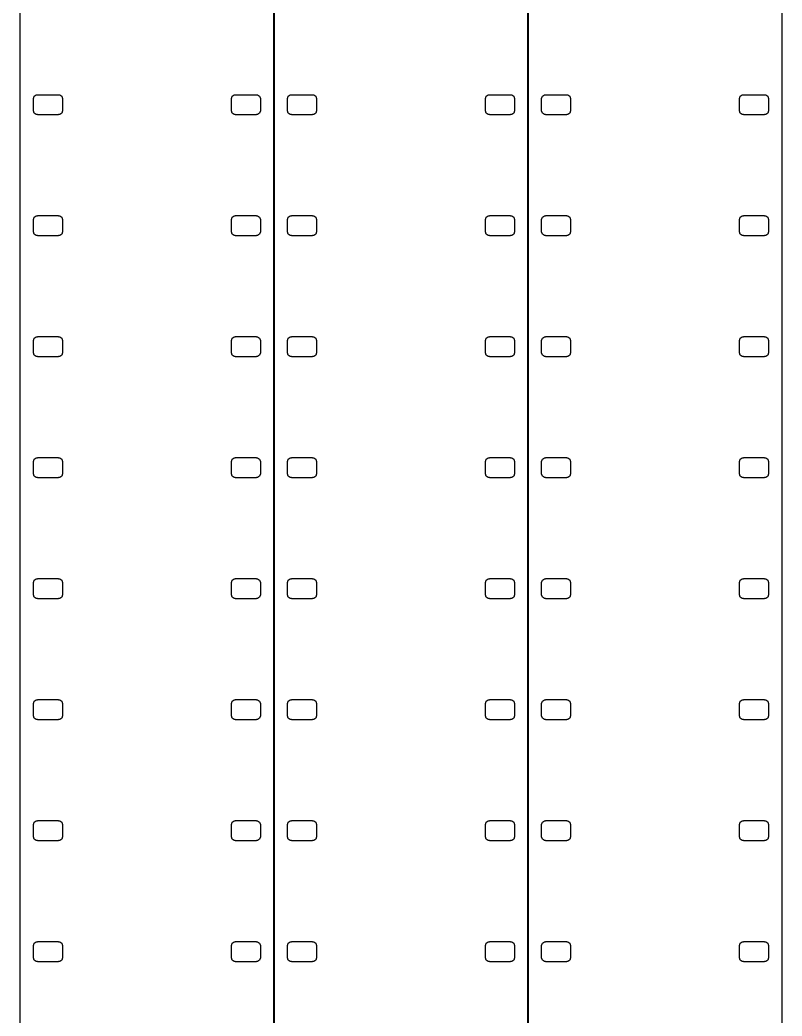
# Model space of a CAD drawing. Header units: metres. Extents: x -8 to 184, y -125 to 125.
# Drawn here: x 136.1 to 184.1, y 0 to 62.7 of the extents above; entities that cross this region are included whole.
import ezdxf

# ---------------------------------------------------------------- set-up
doc = ezdxf.new("R2010")
doc.units = ezdxf.units.M

msp = doc.modelspace()

# ---------------------------------------------------------------- linework, layer by layer
for p, q in [((136.09, 125.482), (136.09, -125.482)), ((152.09, -125.482), (152.09, 125.482)), ((152.1, 125.482), (152.1, -125.482)), ((168.1, -125.482), (168.1, 125.482)), ((168.11, 125.482), (168.11, -125.482)), ((184.11, -125.482), (184.11, 125.482)), ((136.94, 57.7825), (136.988, 57.9294)), ((136.94, 57.0125), (136.94, 57.7825)), ((136.988, 57.9294), (137.113, 58.0203)), ((137.113, 58.0203), (137.19, 58.0203)), ((137.19, 58.0203), (137.19, 58.0325)), ((137.19, 58.0325), (138.519, 58.0325)), ((138.519, 58.0325), (138.519, 58.0203)), ((138.519, 58.0203), (138.596, 58.0203)), ((138.596, 58.0203), (138.721, 57.9294)), ((138.721, 57.9294), (138.769, 57.7825)), ((138.769, 57.7825), (138.769, 57.0125)), ((149.411, 57.7825), (149.459, 57.9294)), ((149.411, 57.0125), (149.411, 57.7825)), ((149.459, 57.9294), (149.584, 58.0203)), ((149.584, 58.0203), (149.661, 58.0203)), ((149.661, 58.0203), (149.661, 58.0325)), ((149.661, 58.0325), (150.99, 58.0325)), ((150.99, 58.0325), (150.99, 58.0203)), ((150.99, 58.0203), (151.067, 58.0203)), ((151.067, 58.0203), (151.192, 57.9294)), ((151.192, 57.9294), (151.24, 57.7825)), ((151.24, 57.7825), (151.24, 57.0125)), ((152.95, 57.7825), (152.998, 57.9294)), ((152.95, 57.0125), (152.95, 57.7825)), ((152.998, 57.9294), (153.123, 58.0203)), ((153.123, 58.0203), (153.2, 58.0203)), ((153.2, 58.0203), (153.2, 58.0325)), ((153.2, 58.0325), (154.529, 58.0325)), ((154.529, 58.0325), (154.529, 58.0203)), ((154.529, 58.0203), (154.606, 58.0203)), ((154.606, 58.0203), (154.731, 57.9294)), ((154.731, 57.9294), (154.779, 57.7825)), ((154.779, 57.7825), (154.779, 57.0125)), ((165.421, 57.7825), (165.469, 57.9294)), ((165.421, 57.0125), (165.421, 57.7825)), ((165.469, 57.9294), (165.594, 58.0203)), ((165.594, 58.0203), (165.671, 58.0203)), ((165.671, 58.0203), (165.671, 58.0325)), ((165.671, 58.0325), (167, 58.0325)), ((167, 58.0325), (167, 58.0203)), ((167, 58.0203), (167.077, 58.0203)), ((167.077, 58.0203), (167.202, 57.9294)), ((167.202, 57.9294), (167.25, 57.7825)), ((167.25, 57.7825), (167.25, 57.0125)), ((168.96, 57.7825), (169.008, 57.9294)), ((168.96, 57.0125), (168.96, 57.7825)), ((169.008, 57.9294), (169.133, 58.0203)), ((169.133, 58.0203), (169.21, 58.0203)), ((169.21, 58.0203), (169.21, 58.0325)), ((169.21, 58.0325), (170.539, 58.0325)), ((170.539, 58.0325), (170.539, 58.0203)), ((170.539, 58.0203), (170.616, 58.0203)), ((170.616, 58.0203), (170.741, 57.9294)), ((170.741, 57.9294), (170.789, 57.7825)), ((170.789, 57.7825), (170.789, 57.0125)), ((181.431, 57.7825), (181.479, 57.9294)), ((181.431, 57.0125), (181.431, 57.7825)), ((181.479, 57.9294), (181.604, 58.0203)), ((181.604, 58.0203), (181.681, 58.0203)), ((181.681, 58.0203), (181.681, 58.0325)), ((181.681, 58.0325), (183.01, 58.0325)), ((183.01, 58.0325), (183.01, 58.0203)), ((183.01, 58.0203), (183.087, 58.0203)), ((183.087, 58.0203), (183.212, 57.9294)), ((183.212, 57.9294), (183.26, 57.7825)), ((183.26, 57.7825), (183.26, 57.0125)), ((136.988, 56.8656), (136.94, 57.0125)), ((137.113, 56.7747), (136.988, 56.8656)), ((137.19, 56.7747), (137.113, 56.7747)), ((137.19, 56.7625), (137.19, 56.7747)), ((138.519, 56.7625), (137.19, 56.7625)), ((138.596, 56.7747), (138.519, 56.7747)), ((138.519, 56.7747), (138.519, 56.7625)), ((138.721, 56.8656), (138.596, 56.7747)), ((138.769, 57.0125), (138.721, 56.8656)), ((149.459, 56.8656), (149.411, 57.0125)), ((149.584, 56.7747), (149.459, 56.8656)), ((149.661, 56.7747), (149.584, 56.7747)), ((149.661, 56.7625), (149.661, 56.7747)), ((150.99, 56.7625), (149.661, 56.7625)), ((151.067, 56.7747), (150.99, 56.7747)), ((150.99, 56.7747), (150.99, 56.7625)), ((151.192, 56.8656), (151.067, 56.7747)), ((151.24, 57.0125), (151.192, 56.8656)), ((152.998, 56.8656), (152.95, 57.0125)), ((153.123, 56.7747), (152.998, 56.8656)), ((153.2, 56.7747), (153.123, 56.7747)), ((153.2, 56.7625), (153.2, 56.7747)), ((154.529, 56.7625), (153.2, 56.7625)), ((154.606, 56.7747), (154.529, 56.7747)), ((154.529, 56.7747), (154.529, 56.7625)), ((154.731, 56.8656), (154.606, 56.7747)), ((154.779, 57.0125), (154.731, 56.8656)), ((165.469, 56.8656), (165.421, 57.0125)), ((165.594, 56.7747), (165.469, 56.8656)), ((165.671, 56.7747), (165.594, 56.7747)), ((165.671, 56.7625), (165.671, 56.7747)), ((167, 56.7625), (165.671, 56.7625)), ((167.077, 56.7747), (167, 56.7747)), ((167, 56.7747), (167, 56.7625)), ((167.202, 56.8656), (167.077, 56.7747)), ((167.25, 57.0125), (167.202, 56.8656)), ((169.008, 56.8656), (168.96, 57.0125)), ((169.133, 56.7747), (169.008, 56.8656)), ((169.21, 56.7747), (169.133, 56.7747)), ((169.21, 56.7625), (169.21, 56.7747)), ((170.539, 56.7625), (169.21, 56.7625)), ((170.616, 56.7747), (170.539, 56.7747)), ((170.539, 56.7747), (170.539, 56.7625)), ((170.741, 56.8656), (170.616, 56.7747)), ((170.789, 57.0125), (170.741, 56.8656)), ((181.479, 56.8656), (181.431, 57.0125)), ((181.604, 56.7747), (181.479, 56.8656)), ((181.681, 56.7747), (181.604, 56.7747)), ((181.681, 56.7625), (181.681, 56.7747)), ((183.01, 56.7625), (181.681, 56.7625)), ((183.087, 56.7747), (183.01, 56.7747)), ((183.01, 56.7747), (183.01, 56.7625)), ((183.212, 56.8656), (183.087, 56.7747)), ((183.26, 57.0125), (183.212, 56.8656)), ((136.94, 50.1625), (136.988, 50.3094)), ((136.988, 50.3094), (137.113, 50.4003)), ((137.113, 50.4003), (137.19, 50.4003)), ((137.19, 50.4003), (137.19, 50.4125)), ((137.19, 50.4125), (138.519, 50.4125)), ((138.519, 50.4125), (138.519, 50.4003)), ((138.519, 50.4003), (138.596, 50.4003)), ((138.596, 50.4003), (138.721, 50.3094)), ((138.721, 50.3094), (138.769, 50.1625)), ((149.411, 50.1625), (149.459, 50.3094)), ((149.459, 50.3094), (149.584, 50.4003)), ((149.584, 50.4003), (149.661, 50.4003)), ((149.661, 50.4003), (149.661, 50.4125)), ((149.661, 50.4125), (150.99, 50.4125)), ((150.99, 50.4125), (150.99, 50.4003)), ((150.99, 50.4003), (151.067, 50.4003)), ((151.067, 50.4003), (151.192, 50.3094)), ((151.192, 50.3094), (151.24, 50.1625)), ((152.95, 50.1625), (152.998, 50.3094)), ((152.998, 50.3094), (153.123, 50.4003)), ((153.123, 50.4003), (153.2, 50.4003)), ((153.2, 50.4003), (153.2, 50.4125)), ((153.2, 50.4125), (154.529, 50.4125)), ((154.529, 50.4125), (154.529, 50.4003)), ((154.529, 50.4003), (154.606, 50.4003)), ((154.606, 50.4003), (154.731, 50.3094)), ((154.731, 50.3094), (154.779, 50.1625)), ((165.421, 50.1625), (165.469, 50.3094)), ((165.469, 50.3094), (165.594, 50.4003)), ((165.594, 50.4003), (165.671, 50.4003)), ((165.671, 50.4003), (165.671, 50.4125)), ((165.671, 50.4125), (167, 50.4125)), ((167, 50.4125), (167, 50.4003)), ((167, 50.4003), (167.077, 50.4003)), ((167.077, 50.4003), (167.202, 50.3094)), ((167.202, 50.3094), (167.25, 50.1625)), ((168.96, 50.1625), (169.008, 50.3094)), ((169.008, 50.3094), (169.133, 50.4003)), ((169.133, 50.4003), (169.21, 50.4003)), ((169.21, 50.4003), (169.21, 50.4125)), ((169.21, 50.4125), (170.539, 50.4125)), ((170.539, 50.4125), (170.539, 50.4003)), ((170.539, 50.4003), (170.616, 50.4003)), ((170.616, 50.4003), (170.741, 50.3094)), ((170.741, 50.3094), (170.789, 50.1625)), ((181.431, 50.1625), (181.479, 50.3094)), ((181.479, 50.3094), (181.604, 50.4003)), ((181.604, 50.4003), (181.681, 50.4003)), ((181.681, 50.4003), (181.681, 50.4125)), ((181.681, 50.4125), (183.01, 50.4125)), ((183.01, 50.4125), (183.01, 50.4003)), ((183.01, 50.4003), (183.087, 50.4003)), ((183.087, 50.4003), (183.212, 50.3094)), ((183.212, 50.3094), (183.26, 50.1625)), ((136.94, 49.3925), (136.94, 50.1625)), ((138.769, 50.1625), (138.769, 49.3925)), ((149.411, 49.3925), (149.411, 50.1625)), ((151.24, 50.1625), (151.24, 49.3925)), ((152.95, 49.3925), (152.95, 50.1625)), ((154.779, 50.1625), (154.779, 49.3925)), ((165.421, 49.3925), (165.421, 50.1625)), ((167.25, 50.1625), (167.25, 49.3925)), ((168.96, 49.3925), (168.96, 50.1625)), ((170.789, 50.1625), (170.789, 49.3925)), ((181.431, 49.3925), (181.431, 50.1625)), ((183.26, 50.1625), (183.26, 49.3925)), ((136.988, 49.2455), (136.94, 49.3925)), ((137.113, 49.1547), (136.988, 49.2455)), ((137.19, 49.1547), (137.113, 49.1547)), ((137.19, 49.1425), (137.19, 49.1547)), ((138.519, 49.1425), (137.19, 49.1425)), ((138.596, 49.1547), (138.519, 49.1547)), ((138.519, 49.1547), (138.519, 49.1425)), ((138.721, 49.2455), (138.596, 49.1547)), ((138.769, 49.3925), (138.721, 49.2455)), ((149.459, 49.2455), (149.411, 49.3925)), ((149.584, 49.1547), (149.459, 49.2455)), ((149.661, 49.1547), (149.584, 49.1547)), ((149.661, 49.1425), (149.661, 49.1547)), ((150.99, 49.1425), (149.661, 49.1425)), ((151.067, 49.1547), (150.99, 49.1547)), ((150.99, 49.1547), (150.99, 49.1425)), ((151.192, 49.2455), (151.067, 49.1547)), ((151.24, 49.3925), (151.192, 49.2455)), ((152.998, 49.2455), (152.95, 49.3925)), ((153.123, 49.1547), (152.998, 49.2455)), ((153.2, 49.1547), (153.123, 49.1547)), ((153.2, 49.1425), (153.2, 49.1547)), ((154.529, 49.1425), (153.2, 49.1425)), ((154.606, 49.1547), (154.529, 49.1547)), ((154.529, 49.1547), (154.529, 49.1425)), ((154.731, 49.2455), (154.606, 49.1547)), ((154.779, 49.3925), (154.731, 49.2455)), ((165.469, 49.2455), (165.421, 49.3925)), ((165.594, 49.1547), (165.469, 49.2455)), ((165.671, 49.1547), (165.594, 49.1547)), ((165.671, 49.1425), (165.671, 49.1547)), ((167, 49.1425), (165.671, 49.1425)), ((167.077, 49.1547), (167, 49.1547)), ((167, 49.1547), (167, 49.1425)), ((167.202, 49.2455), (167.077, 49.1547)), ((167.25, 49.3925), (167.202, 49.2455)), ((169.008, 49.2455), (168.96, 49.3925)), ((169.133, 49.1547), (169.008, 49.2455)), ((169.21, 49.1547), (169.133, 49.1547)), ((169.21, 49.1425), (169.21, 49.1547)), ((170.539, 49.1425), (169.21, 49.1425)), ((170.616, 49.1547), (170.539, 49.1547)), ((170.539, 49.1547), (170.539, 49.1425)), ((170.741, 49.2455), (170.616, 49.1547)), ((170.789, 49.3925), (170.741, 49.2455)), ((181.479, 49.2455), (181.431, 49.3925)), ((181.604, 49.1547), (181.479, 49.2455)), ((181.681, 49.1547), (181.604, 49.1547)), ((181.681, 49.1425), (181.681, 49.1547)), ((183.01, 49.1425), (181.681, 49.1425)), ((183.087, 49.1547), (183.01, 49.1547)), ((183.01, 49.1547), (183.01, 49.1425)), ((183.212, 49.2455), (183.087, 49.1547)), ((183.26, 49.3925), (183.212, 49.2455)), ((136.94, 42.5425), (136.988, 42.6894)), ((136.988, 42.6894), (137.113, 42.7803)), ((137.113, 42.7803), (137.19, 42.7803)), ((137.19, 42.7803), (137.19, 42.7925)), ((137.19, 42.7925), (138.519, 42.7925)), ((138.519, 42.7925), (138.519, 42.7803)), ((138.519, 42.7803), (138.596, 42.7803)), ((138.596, 42.7803), (138.721, 42.6894)), ((138.721, 42.6894), (138.769, 42.5425)), ((149.411, 42.5425), (149.459, 42.6894)), ((149.459, 42.6894), (149.584, 42.7803)), ((149.584, 42.7803), (149.661, 42.7803)), ((149.661, 42.7803), (149.661, 42.7925)), ((149.661, 42.7925), (150.99, 42.7925)), ((150.99, 42.7925), (150.99, 42.7803)), ((150.99, 42.7803), (151.067, 42.7803)), ((151.067, 42.7803), (151.192, 42.6894)), ((151.192, 42.6894), (151.24, 42.5425)), ((152.95, 42.5425), (152.998, 42.6894)), ((152.998, 42.6894), (153.123, 42.7803)), ((153.123, 42.7803), (153.2, 42.7803)), ((153.2, 42.7803), (153.2, 42.7925)), ((153.2, 42.7925), (154.529, 42.7925)), ((154.529, 42.7925), (154.529, 42.7803)), ((154.529, 42.7803), (154.606, 42.7803)), ((154.606, 42.7803), (154.731, 42.6894)), ((154.731, 42.6894), (154.779, 42.5425)), ((165.421, 42.5425), (165.469, 42.6894)), ((165.469, 42.6894), (165.594, 42.7803)), ((165.594, 42.7803), (165.671, 42.7803)), ((165.671, 42.7803), (165.671, 42.7925)), ((165.671, 42.7925), (167, 42.7925)), ((167, 42.7925), (167, 42.7803)), ((167, 42.7803), (167.077, 42.7803)), ((167.077, 42.7803), (167.202, 42.6894)), ((167.202, 42.6894), (167.25, 42.5425)), ((168.96, 42.5425), (169.008, 42.6894)), ((169.008, 42.6894), (169.133, 42.7803)), ((169.133, 42.7803), (169.21, 42.7803)), ((169.21, 42.7803), (169.21, 42.7925)), ((169.21, 42.7925), (170.539, 42.7925)), ((170.539, 42.7925), (170.539, 42.7803)), ((170.539, 42.7803), (170.616, 42.7803)), ((170.616, 42.7803), (170.741, 42.6894)), ((170.741, 42.6894), (170.789, 42.5425)), ((181.431, 42.5425), (181.479, 42.6894)), ((181.479, 42.6894), (181.604, 42.7803)), ((181.604, 42.7803), (181.681, 42.7803)), ((181.681, 42.7803), (181.681, 42.7925)), ((181.681, 42.7925), (183.01, 42.7925)), ((183.01, 42.7925), (183.01, 42.7803)), ((183.01, 42.7803), (183.087, 42.7803)), ((183.087, 42.7803), (183.212, 42.6894)), ((183.212, 42.6894), (183.26, 42.5425)), ((136.94, 41.7725), (136.94, 42.5425)), ((138.769, 42.5425), (138.769, 41.7725)), ((149.411, 41.7725), (149.411, 42.5425)), ((151.24, 42.5425), (151.24, 41.7725)), ((152.95, 41.7725), (152.95, 42.5425)), ((154.779, 42.5425), (154.779, 41.7725)), ((165.421, 41.7725), (165.421, 42.5425)), ((167.25, 42.5425), (167.25, 41.7725)), ((168.96, 41.7725), (168.96, 42.5425)), ((170.789, 42.5425), (170.789, 41.7725)), ((181.431, 41.7725), (181.431, 42.5425)), ((183.26, 42.5425), (183.26, 41.7725)), ((136.988, 41.6255), (136.94, 41.7725)), ((137.113, 41.5347), (136.988, 41.6255)), ((137.19, 41.5347), (137.113, 41.5347)), ((137.19, 41.5225), (137.19, 41.5347)), ((138.519, 41.5225), (137.19, 41.5225)), ((138.596, 41.5347), (138.519, 41.5347)), ((138.519, 41.5347), (138.519, 41.5225)), ((138.721, 41.6255), (138.596, 41.5347)), ((138.769, 41.7725), (138.721, 41.6255)), ((149.459, 41.6255), (149.411, 41.7725)), ((149.584, 41.5347), (149.459, 41.6255)), ((149.661, 41.5347), (149.584, 41.5347)), ((149.661, 41.5225), (149.661, 41.5347)), ((150.99, 41.5225), (149.661, 41.5225)), ((151.067, 41.5347), (150.99, 41.5347)), ((150.99, 41.5347), (150.99, 41.5225)), ((151.192, 41.6255), (151.067, 41.5347)), ((151.24, 41.7725), (151.192, 41.6255)), ((152.998, 41.6255), (152.95, 41.7725)), ((153.123, 41.5347), (152.998, 41.6255)), ((153.2, 41.5347), (153.123, 41.5347)), ((153.2, 41.5225), (153.2, 41.5347)), ((154.529, 41.5225), (153.2, 41.5225)), ((154.606, 41.5347), (154.529, 41.5347)), ((154.529, 41.5347), (154.529, 41.5225)), ((154.731, 41.6255), (154.606, 41.5347)), ((154.779, 41.7725), (154.731, 41.6255)), ((165.469, 41.6255), (165.421, 41.7725)), ((165.594, 41.5347), (165.469, 41.6255)), ((165.671, 41.5347), (165.594, 41.5347)), ((165.671, 41.5225), (165.671, 41.5347)), ((167, 41.5225), (165.671, 41.5225)), ((167.077, 41.5347), (167, 41.5347)), ((167, 41.5347), (167, 41.5225)), ((167.202, 41.6255), (167.077, 41.5347)), ((167.25, 41.7725), (167.202, 41.6255)), ((169.008, 41.6255), (168.96, 41.7725)), ((169.133, 41.5347), (169.008, 41.6255)), ((169.21, 41.5347), (169.133, 41.5347)), ((169.21, 41.5225), (169.21, 41.5347)), ((170.539, 41.5225), (169.21, 41.5225)), ((170.616, 41.5347), (170.539, 41.5347)), ((170.539, 41.5347), (170.539, 41.5225)), ((170.741, 41.6255), (170.616, 41.5347)), ((170.789, 41.7725), (170.741, 41.6255)), ((181.479, 41.6255), (181.431, 41.7725)), ((181.604, 41.5347), (181.479, 41.6255)), ((181.681, 41.5347), (181.604, 41.5347)), ((181.681, 41.5225), (181.681, 41.5347)), ((183.01, 41.5225), (181.681, 41.5225)), ((183.087, 41.5347), (183.01, 41.5347)), ((183.01, 41.5347), (183.01, 41.5225)), ((183.212, 41.6255), (183.087, 41.5347)), ((183.26, 41.7725), (183.212, 41.6255)), ((136.988, 35.0694), (137.113, 35.1603)), ((137.113, 35.1603), (137.19, 35.1603)), ((137.19, 35.1603), (137.19, 35.1725)), ((137.19, 35.1725), (138.519, 35.1725)), ((138.519, 35.1725), (138.519, 35.1603)), ((138.519, 35.1603), (138.596, 35.1603)), ((138.596, 35.1603), (138.721, 35.0694)), ((149.459, 35.0694), (149.584, 35.1603)), ((149.584, 35.1603), (149.661, 35.1603)), ((149.661, 35.1603), (149.661, 35.1725)), ((149.661, 35.1725), (150.99, 35.1725)), ((150.99, 35.1725), (150.99, 35.1603)), ((150.99, 35.1603), (151.067, 35.1603)), ((151.067, 35.1603), (151.192, 35.0694)), ((152.998, 35.0694), (153.123, 35.1603)), ((153.123, 35.1603), (153.2, 35.1603)), ((153.2, 35.1603), (153.2, 35.1725)), ((153.2, 35.1725), (154.529, 35.1725)), ((154.529, 35.1725), (154.529, 35.1603)), ((154.529, 35.1603), (154.606, 35.1603)), ((154.606, 35.1603), (154.731, 35.0694)), ((165.469, 35.0694), (165.594, 35.1603)), ((165.594, 35.1603), (165.671, 35.1603)), ((165.671, 35.1603), (165.671, 35.1725)), ((165.671, 35.1725), (167, 35.1725)), ((167, 35.1725), (167, 35.1603)), ((167, 35.1603), (167.077, 35.1603)), ((167.077, 35.1603), (167.202, 35.0694)), ((169.008, 35.0694), (169.133, 35.1603)), ((169.133, 35.1603), (169.21, 35.1603)), ((169.21, 35.1603), (169.21, 35.1725)), ((169.21, 35.1725), (170.539, 35.1725)), ((170.539, 35.1725), (170.539, 35.1603)), ((170.539, 35.1603), (170.616, 35.1603)), ((170.616, 35.1603), (170.741, 35.0694)), ((181.479, 35.0694), (181.604, 35.1603)), ((181.604, 35.1603), (181.681, 35.1603)), ((181.681, 35.1603), (181.681, 35.1725)), ((181.681, 35.1725), (183.01, 35.1725)), ((183.01, 35.1725), (183.01, 35.1603)), ((183.01, 35.1603), (183.087, 35.1603)), ((183.087, 35.1603), (183.212, 35.0694)), ((136.94, 34.9225), (136.988, 35.0694)), ((136.94, 34.1525), (136.94, 34.9225)), ((138.721, 35.0694), (138.769, 34.9225)), ((138.769, 34.9225), (138.769, 34.1525)), ((149.411, 34.9225), (149.459, 35.0694)), ((149.411, 34.1525), (149.411, 34.9225)), ((151.192, 35.0694), (151.24, 34.9225)), ((151.24, 34.9225), (151.24, 34.1525)), ((152.95, 34.9225), (152.998, 35.0694)), ((152.95, 34.1525), (152.95, 34.9225)), ((154.731, 35.0694), (154.779, 34.9225)), ((154.779, 34.9225), (154.779, 34.1525)), ((165.421, 34.9225), (165.469, 35.0694)), ((165.421, 34.1525), (165.421, 34.9225)), ((167.202, 35.0694), (167.25, 34.9225)), ((167.25, 34.9225), (167.25, 34.1525)), ((168.96, 34.9225), (169.008, 35.0694)), ((168.96, 34.1525), (168.96, 34.9225)), ((170.741, 35.0694), (170.789, 34.9225)), ((170.789, 34.9225), (170.789, 34.1525)), ((181.431, 34.9225), (181.479, 35.0694)), ((181.431, 34.1525), (181.431, 34.9225)), ((183.212, 35.0694), (183.26, 34.9225)), ((183.26, 34.9225), (183.26, 34.1525)), ((136.988, 34.0056), (136.94, 34.1525)), ((137.113, 33.9147), (136.988, 34.0056)), ((137.19, 33.9147), (137.113, 33.9147)), ((137.19, 33.9025), (137.19, 33.9147)), ((138.519, 33.9025), (137.19, 33.9025)), ((138.519, 33.9147), (138.519, 33.9025)), ((138.596, 33.9147), (138.519, 33.9147)), ((138.721, 34.0056), (138.596, 33.9147)), ((138.769, 34.1525), (138.721, 34.0056)), ((149.459, 34.0056), (149.411, 34.1525)), ((149.584, 33.9147), (149.459, 34.0056)), ((149.661, 33.9147), (149.584, 33.9147)), ((149.661, 33.9025), (149.661, 33.9147)), ((150.99, 33.9025), (149.661, 33.9025)), ((151.067, 33.9147), (150.99, 33.9147)), ((150.99, 33.9147), (150.99, 33.9025)), ((151.192, 34.0056), (151.067, 33.9147)), ((151.24, 34.1525), (151.192, 34.0056)), ((152.998, 34.0056), (152.95, 34.1525)), ((153.123, 33.9147), (152.998, 34.0056)), ((153.2, 33.9147), (153.123, 33.9147)), ((153.2, 33.9025), (153.2, 33.9147)), ((154.529, 33.9025), (153.2, 33.9025)), ((154.606, 33.9147), (154.529, 33.9147)), ((154.529, 33.9147), (154.529, 33.9025)), ((154.731, 34.0056), (154.606, 33.9147)), ((154.779, 34.1525), (154.731, 34.0056)), ((165.469, 34.0056), (165.421, 34.1525)), ((165.594, 33.9147), (165.469, 34.0056)), ((165.671, 33.9147), (165.594, 33.9147)), ((165.671, 33.9025), (165.671, 33.9147)), ((167, 33.9025), (165.671, 33.9025)), ((167.077, 33.9147), (167, 33.9147)), ((167, 33.9147), (167, 33.9025)), ((167.202, 34.0056), (167.077, 33.9147)), ((167.25, 34.1525), (167.202, 34.0056)), ((169.008, 34.0056), (168.96, 34.1525)), ((169.133, 33.9147), (169.008, 34.0056)), ((169.21, 33.9147), (169.133, 33.9147)), ((169.21, 33.9025), (169.21, 33.9147)), ((170.539, 33.9025), (169.21, 33.9025)), ((170.616, 33.9147), (170.539, 33.9147)), ((170.539, 33.9147), (170.539, 33.9025)), ((170.741, 34.0056), (170.616, 33.9147)), ((170.789, 34.1525), (170.741, 34.0056)), ((181.479, 34.0056), (181.431, 34.1525)), ((181.604, 33.9147), (181.479, 34.0056)), ((181.681, 33.9147), (181.604, 33.9147)), ((181.681, 33.9025), (181.681, 33.9147)), ((183.01, 33.9025), (181.681, 33.9025)), ((183.087, 33.9147), (183.01, 33.9147)), ((183.01, 33.9147), (183.01, 33.9025)), ((183.212, 34.0056), (183.087, 33.9147)), ((183.26, 34.1525), (183.212, 34.0056)), ((136.94, 27.3025), (136.988, 27.4494)), ((136.94, 26.5325), (136.94, 27.3025)), ((136.988, 27.4494), (137.113, 27.5403)), ((137.113, 27.5403), (137.19, 27.5403)), ((137.19, 27.5403), (137.19, 27.5525)), ((137.19, 27.5525), (138.519, 27.5525)), ((138.519, 27.5525), (138.519, 27.5403)), ((138.519, 27.5403), (138.596, 27.5403)), ((138.596, 27.5403), (138.721, 27.4494)), ((138.721, 27.4494), (138.769, 27.3025)), ((138.769, 27.3025), (138.769, 26.5325)), ((149.411, 27.3025), (149.459, 27.4494)), ((149.411, 26.5325), (149.411, 27.3025)), ((149.459, 27.4494), (149.584, 27.5403)), ((149.584, 27.5403), (149.661, 27.5403)), ((149.661, 27.5403), (149.661, 27.5525)), ((149.661, 27.5525), (150.99, 27.5525)), ((150.99, 27.5525), (150.99, 27.5403)), ((150.99, 27.5403), (151.067, 27.5403)), ((151.067, 27.5403), (151.192, 27.4494)), ((151.192, 27.4494), (151.24, 27.3025)), ((151.24, 27.3025), (151.24, 26.5325)), ((152.95, 27.3025), (152.998, 27.4494)), ((152.95, 26.5325), (152.95, 27.3025)), ((152.998, 27.4494), (153.123, 27.5403)), ((153.123, 27.5403), (153.2, 27.5403)), ((153.2, 27.5403), (153.2, 27.5525)), ((153.2, 27.5525), (154.529, 27.5525)), ((154.529, 27.5525), (154.529, 27.5403)), ((154.529, 27.5403), (154.606, 27.5403)), ((154.606, 27.5403), (154.731, 27.4494)), ((154.731, 27.4494), (154.779, 27.3025)), ((154.779, 27.3025), (154.779, 26.5325)), ((165.421, 27.3025), (165.469, 27.4494)), ((165.421, 26.5325), (165.421, 27.3025)), ((165.469, 27.4494), (165.594, 27.5403)), ((165.594, 27.5403), (165.671, 27.5403)), ((165.671, 27.5403), (165.671, 27.5525)), ((165.671, 27.5525), (167, 27.5525)), ((167, 27.5525), (167, 27.5403)), ((167, 27.5403), (167.077, 27.5403)), ((167.077, 27.5403), (167.202, 27.4494)), ((167.202, 27.4494), (167.25, 27.3025)), ((167.25, 27.3025), (167.25, 26.5325)), ((168.96, 27.3025), (169.008, 27.4494)), ((168.96, 26.5325), (168.96, 27.3025)), ((169.008, 27.4494), (169.133, 27.5403)), ((169.133, 27.5403), (169.21, 27.5403)), ((169.21, 27.5403), (169.21, 27.5525)), ((169.21, 27.5525), (170.539, 27.5525)), ((170.539, 27.5525), (170.539, 27.5403)), ((170.539, 27.5403), (170.616, 27.5403)), ((170.616, 27.5403), (170.741, 27.4494)), ((170.741, 27.4494), (170.789, 27.3025)), ((170.789, 27.3025), (170.789, 26.5325)), ((181.431, 27.3025), (181.479, 27.4494)), ((181.431, 26.5325), (181.431, 27.3025)), ((181.479, 27.4494), (181.604, 27.5403)), ((181.604, 27.5403), (181.681, 27.5403)), ((181.681, 27.5403), (181.681, 27.5525)), ((181.681, 27.5525), (183.01, 27.5525)), ((183.01, 27.5525), (183.01, 27.5403)), ((183.01, 27.5403), (183.087, 27.5403)), ((183.087, 27.5403), (183.212, 27.4494)), ((183.212, 27.4494), (183.26, 27.3025)), ((183.26, 27.3025), (183.26, 26.5325)), ((136.988, 26.3855), (136.94, 26.5325)), ((137.113, 26.2947), (136.988, 26.3855)), ((138.721, 26.3855), (138.596, 26.2947)), ((138.769, 26.5325), (138.721, 26.3855)), ((149.459, 26.3855), (149.411, 26.5325)), ((149.584, 26.2947), (149.459, 26.3855)), ((151.192, 26.3855), (151.067, 26.2947)), ((151.24, 26.5325), (151.192, 26.3855)), ((152.998, 26.3855), (152.95, 26.5325)), ((153.123, 26.2947), (152.998, 26.3855)), ((154.731, 26.3855), (154.606, 26.2947)), ((154.779, 26.5325), (154.731, 26.3855)), ((165.469, 26.3855), (165.421, 26.5325)), ((165.594, 26.2947), (165.469, 26.3855)), ((167.202, 26.3855), (167.077, 26.2947)), ((167.25, 26.5325), (167.202, 26.3855)), ((169.008, 26.3855), (168.96, 26.5325)), ((169.133, 26.2947), (169.008, 26.3855)), ((170.741, 26.3855), (170.616, 26.2947)), ((170.789, 26.5325), (170.741, 26.3855)), ((181.479, 26.3855), (181.431, 26.5325)), ((181.604, 26.2947), (181.479, 26.3855)), ((183.212, 26.3855), (183.087, 26.2947)), ((183.26, 26.5325), (183.212, 26.3855)), ((137.19, 26.2947), (137.113, 26.2947)), ((137.19, 26.2825), (137.19, 26.2947)), ((138.519, 26.2825), (137.19, 26.2825)), ((138.596, 26.2947), (138.519, 26.2947)), ((138.519, 26.2947), (138.519, 26.2825)), ((149.661, 26.2947), (149.584, 26.2947)), ((149.661, 26.2825), (149.661, 26.2947)), ((150.99, 26.2825), (149.661, 26.2825)), ((151.067, 26.2947), (150.99, 26.2947)), ((150.99, 26.2947), (150.99, 26.2825)), ((153.2, 26.2947), (153.123, 26.2947)), ((153.2, 26.2825), (153.2, 26.2947)), ((154.529, 26.2825), (153.2, 26.2825)), ((154.606, 26.2947), (154.529, 26.2947)), ((154.529, 26.2947), (154.529, 26.2825)), ((165.671, 26.2947), (165.594, 26.2947)), ((165.671, 26.2825), (165.671, 26.2947)), ((167, 26.2825), (165.671, 26.2825)), ((167.077, 26.2947), (167, 26.2947)), ((167, 26.2947), (167, 26.2825)), ((169.21, 26.2947), (169.133, 26.2947)), ((169.21, 26.2825), (169.21, 26.2947)), ((170.539, 26.2825), (169.21, 26.2825)), ((170.616, 26.2947), (170.539, 26.2947)), ((170.539, 26.2947), (170.539, 26.2825)), ((181.681, 26.2947), (181.604, 26.2947)), ((181.681, 26.2825), (181.681, 26.2947)), ((183.01, 26.2825), (181.681, 26.2825)), ((183.087, 26.2947), (183.01, 26.2947)), ((183.01, 26.2947), (183.01, 26.2825)), ((136.94, 19.6825), (136.988, 19.8294)), ((136.94, 18.9125), (136.94, 19.6825)), ((136.988, 19.8294), (137.113, 19.9203)), ((137.113, 19.9203), (137.19, 19.9203)), ((137.19, 19.9203), (137.19, 19.9325)), ((137.19, 19.9325), (138.519, 19.9325)), ((138.519, 19.9325), (138.519, 19.9203)), ((138.519, 19.9203), (138.596, 19.9203)), ((138.596, 19.9203), (138.721, 19.8294)), ((138.721, 19.8294), (138.769, 19.6825)), ((138.769, 19.6825), (138.769, 18.9125)), ((149.411, 19.6825), (149.459, 19.8294)), ((149.411, 18.9125), (149.411, 19.6825)), ((149.459, 19.8294), (149.584, 19.9203)), ((149.584, 19.9203), (149.661, 19.9203)), ((149.661, 19.9203), (149.661, 19.9325)), ((149.661, 19.9325), (150.99, 19.9325)), ((150.99, 19.9325), (150.99, 19.9203)), ((150.99, 19.9203), (151.067, 19.9203)), ((151.067, 19.9203), (151.192, 19.8294)), ((151.192, 19.8294), (151.24, 19.6825)), ((151.24, 19.6825), (151.24, 18.9125)), ((152.95, 19.6825), (152.998, 19.8294)), ((152.95, 18.9125), (152.95, 19.6825)), ((152.998, 19.8294), (153.123, 19.9203)), ((153.123, 19.9203), (153.2, 19.9203)), ((153.2, 19.9203), (153.2, 19.9325)), ((153.2, 19.9325), (154.529, 19.9325)), ((154.529, 19.9325), (154.529, 19.9203)), ((154.529, 19.9203), (154.606, 19.9203)), ((154.606, 19.9203), (154.731, 19.8294)), ((154.731, 19.8294), (154.779, 19.6825)), ((154.779, 19.6825), (154.779, 18.9125)), ((165.421, 19.6825), (165.469, 19.8294)), ((165.421, 18.9125), (165.421, 19.6825)), ((165.469, 19.8294), (165.594, 19.9203)), ((165.594, 19.9203), (165.671, 19.9203)), ((165.671, 19.9203), (165.671, 19.9325)), ((165.671, 19.9325), (167, 19.9325)), ((167, 19.9325), (167, 19.9203)), ((167, 19.9203), (167.077, 19.9203)), ((167.077, 19.9203), (167.202, 19.8294)), ((167.202, 19.8294), (167.25, 19.6825)), ((167.25, 19.6825), (167.25, 18.9125)), ((168.96, 19.6825), (169.008, 19.8294)), ((168.96, 18.9125), (168.96, 19.6825)), ((169.008, 19.8294), (169.133, 19.9203)), ((169.133, 19.9203), (169.21, 19.9203)), ((169.21, 19.9203), (169.21, 19.9325)), ((169.21, 19.9325), (170.539, 19.9325)), ((170.539, 19.9325), (170.539, 19.9203)), ((170.539, 19.9203), (170.616, 19.9203)), ((170.616, 19.9203), (170.741, 19.8294)), ((170.741, 19.8294), (170.789, 19.6825)), ((170.789, 19.6825), (170.789, 18.9125)), ((181.431, 19.6825), (181.479, 19.8294)), ((181.431, 18.9125), (181.431, 19.6825)), ((181.479, 19.8294), (181.604, 19.9203)), ((181.604, 19.9203), (181.681, 19.9203)), ((181.681, 19.9203), (181.681, 19.9325)), ((181.681, 19.9325), (183.01, 19.9325)), ((183.01, 19.9325), (183.01, 19.9203)), ((183.01, 19.9203), (183.087, 19.9203)), ((183.087, 19.9203), (183.212, 19.8294)), ((183.212, 19.8294), (183.26, 19.6825)), ((183.26, 19.6825), (183.26, 18.9125)), ((136.988, 18.7655), (136.94, 18.9125)), ((138.769, 18.9125), (138.721, 18.7655)), ((149.459, 18.7655), (149.411, 18.9125)), ((151.24, 18.9125), (151.192, 18.7655)), ((152.998, 18.7655), (152.95, 18.9125)), ((154.779, 18.9125), (154.731, 18.7655)), ((165.469, 18.7655), (165.421, 18.9125)), ((167.25, 18.9125), (167.202, 18.7655)), ((169.008, 18.7655), (168.96, 18.9125)), ((170.789, 18.9125), (170.741, 18.7655)), ((181.479, 18.7655), (181.431, 18.9125)), ((183.26, 18.9125), (183.212, 18.7655)), ((137.113, 18.6747), (136.988, 18.7655)), ((137.19, 18.6747), (137.113, 18.6747)), ((137.19, 18.6625), (137.19, 18.6747)), ((138.519, 18.6625), (137.19, 18.6625)), ((138.596, 18.6747), (138.519, 18.6747)), ((138.519, 18.6747), (138.519, 18.6625)), ((138.721, 18.7655), (138.596, 18.6747)), ((149.584, 18.6747), (149.459, 18.7655)), ((149.661, 18.6747), (149.584, 18.6747)), ((149.661, 18.6625), (149.661, 18.6747)), ((150.99, 18.6625), (149.661, 18.6625)), ((151.067, 18.6747), (150.99, 18.6747)), ((150.99, 18.6747), (150.99, 18.6625)), ((151.192, 18.7655), (151.067, 18.6747)), ((153.123, 18.6747), (152.998, 18.7655)), ((153.2, 18.6747), (153.123, 18.6747)), ((153.2, 18.6625), (153.2, 18.6747)), ((154.529, 18.6625), (153.2, 18.6625)), ((154.606, 18.6747), (154.529, 18.6747)), ((154.529, 18.6747), (154.529, 18.6625)), ((154.731, 18.7655), (154.606, 18.6747)), ((165.594, 18.6747), (165.469, 18.7655)), ((165.671, 18.6747), (165.594, 18.6747)), ((165.671, 18.6625), (165.671, 18.6747)), ((167, 18.6625), (165.671, 18.6625)), ((167.077, 18.6747), (167, 18.6747)), ((167, 18.6747), (167, 18.6625)), ((167.202, 18.7655), (167.077, 18.6747)), ((169.133, 18.6747), (169.008, 18.7655)), ((169.21, 18.6747), (169.133, 18.6747)), ((169.21, 18.6625), (169.21, 18.6747)), ((170.539, 18.6625), (169.21, 18.6625)), ((170.616, 18.6747), (170.539, 18.6747)), ((170.539, 18.6747), (170.539, 18.6625)), ((170.741, 18.7655), (170.616, 18.6747)), ((181.604, 18.6747), (181.479, 18.7655)), ((181.681, 18.6747), (181.604, 18.6747)), ((181.681, 18.6625), (181.681, 18.6747)), ((183.01, 18.6625), (181.681, 18.6625)), ((183.087, 18.6747), (183.01, 18.6747)), ((183.01, 18.6747), (183.01, 18.6625)), ((183.212, 18.7655), (183.087, 18.6747)), ((136.94, 12.0625), (136.988, 12.2094)), ((136.94, 11.2925), (136.94, 12.0625)), ((136.988, 12.2094), (137.113, 12.3003)), ((137.113, 12.3003), (137.19, 12.3003)), ((137.19, 12.3003), (137.19, 12.3125)), ((137.19, 12.3125), (138.519, 12.3125)), ((138.519, 12.3125), (138.519, 12.3003)), ((138.519, 12.3003), (138.596, 12.3003)), ((138.596, 12.3003), (138.721, 12.2094)), ((138.721, 12.2094), (138.769, 12.0625)), ((138.769, 12.0625), (138.769, 11.2925)), ((149.411, 12.0625), (149.459, 12.2094)), ((149.411, 11.2925), (149.411, 12.0625)), ((149.459, 12.2094), (149.584, 12.3003)), ((149.584, 12.3003), (149.661, 12.3003)), ((149.661, 12.3003), (149.661, 12.3125)), ((149.661, 12.3125), (150.99, 12.3125)), ((150.99, 12.3125), (150.99, 12.3003)), ((150.99, 12.3003), (151.067, 12.3003)), ((151.067, 12.3003), (151.192, 12.2094)), ((151.192, 12.2094), (151.24, 12.0625)), ((151.24, 12.0625), (151.24, 11.2925)), ((152.95, 12.0625), (152.998, 12.2094)), ((152.95, 11.2925), (152.95, 12.0625)), ((152.998, 12.2094), (153.123, 12.3003)), ((153.123, 12.3003), (153.2, 12.3003)), ((153.2, 12.3003), (153.2, 12.3125)), ((153.2, 12.3125), (154.529, 12.3125)), ((154.529, 12.3125), (154.529, 12.3003)), ((154.529, 12.3003), (154.606, 12.3003)), ((154.606, 12.3003), (154.731, 12.2094)), ((154.731, 12.2094), (154.779, 12.0625)), ((154.779, 12.0625), (154.779, 11.2925)), ((165.421, 12.0625), (165.469, 12.2094)), ((165.421, 11.2925), (165.421, 12.0625)), ((165.469, 12.2094), (165.594, 12.3003)), ((165.594, 12.3003), (165.671, 12.3003)), ((165.671, 12.3003), (165.671, 12.3125)), ((165.671, 12.3125), (167, 12.3125)), ((167, 12.3125), (167, 12.3003)), ((167, 12.3003), (167.077, 12.3003)), ((167.077, 12.3003), (167.202, 12.2094)), ((167.202, 12.2094), (167.25, 12.0625)), ((167.25, 12.0625), (167.25, 11.2925)), ((168.96, 12.0625), (169.008, 12.2094)), ((168.96, 11.2925), (168.96, 12.0625)), ((169.008, 12.2094), (169.133, 12.3003)), ((169.133, 12.3003), (169.21, 12.3003)), ((169.21, 12.3003), (169.21, 12.3125)), ((169.21, 12.3125), (170.539, 12.3125)), ((170.539, 12.3125), (170.539, 12.3003)), ((170.539, 12.3003), (170.616, 12.3003)), ((170.616, 12.3003), (170.741, 12.2094)), ((170.741, 12.2094), (170.789, 12.0625)), ((170.789, 12.0625), (170.789, 11.2925)), ((181.431, 12.0625), (181.479, 12.2094)), ((181.431, 11.2925), (181.431, 12.0625)), ((181.479, 12.2094), (181.604, 12.3003)), ((181.604, 12.3003), (181.681, 12.3003)), ((181.681, 12.3003), (181.681, 12.3125)), ((181.681, 12.3125), (183.01, 12.3125)), ((183.01, 12.3125), (183.01, 12.3003)), ((183.01, 12.3003), (183.087, 12.3003)), ((183.087, 12.3003), (183.212, 12.2094)), ((183.212, 12.2094), (183.26, 12.0625)), ((183.26, 12.0625), (183.26, 11.2925)), ((136.988, 11.1456), (136.94, 11.2925)), ((137.113, 11.0547), (136.988, 11.1456)), ((137.19, 11.0547), (137.113, 11.0547)), ((137.19, 11.0425), (137.19, 11.0547)), ((138.519, 11.0425), (137.19, 11.0425)), ((138.596, 11.0547), (138.519, 11.0547)), ((138.519, 11.0547), (138.519, 11.0425)), ((138.721, 11.1456), (138.596, 11.0547)), ((138.769, 11.2925), (138.721, 11.1456)), ((149.459, 11.1456), (149.411, 11.2925)), ((149.584, 11.0547), (149.459, 11.1456)), ((149.661, 11.0547), (149.584, 11.0547)), ((149.661, 11.0425), (149.661, 11.0547)), ((150.99, 11.0425), (149.661, 11.0425)), ((151.067, 11.0547), (150.99, 11.0547)), ((150.99, 11.0547), (150.99, 11.0425)), ((151.192, 11.1456), (151.067, 11.0547)), ((151.24, 11.2925), (151.192, 11.1456)), ((152.998, 11.1456), (152.95, 11.2925)), ((153.123, 11.0547), (152.998, 11.1456)), ((153.2, 11.0547), (153.123, 11.0547)), ((153.2, 11.0425), (153.2, 11.0547)), ((154.529, 11.0425), (153.2, 11.0425)), ((154.606, 11.0547), (154.529, 11.0547)), ((154.529, 11.0547), (154.529, 11.0425)), ((154.731, 11.1456), (154.606, 11.0547)), ((154.779, 11.2925), (154.731, 11.1456)), ((165.469, 11.1456), (165.421, 11.2925)), ((165.594, 11.0547), (165.469, 11.1456)), ((165.671, 11.0547), (165.594, 11.0547)), ((165.671, 11.0425), (165.671, 11.0547)), ((167, 11.0425), (165.671, 11.0425)), ((167.077, 11.0547), (167, 11.0547)), ((167, 11.0547), (167, 11.0425)), ((167.202, 11.1456), (167.077, 11.0547)), ((167.25, 11.2925), (167.202, 11.1456)), ((169.008, 11.1456), (168.96, 11.2925)), ((169.133, 11.0547), (169.008, 11.1456)), ((169.21, 11.0547), (169.133, 11.0547)), ((169.21, 11.0425), (169.21, 11.0547)), ((170.539, 11.0425), (169.21, 11.0425)), ((170.616, 11.0547), (170.539, 11.0547)), ((170.539, 11.0547), (170.539, 11.0425)), ((170.741, 11.1456), (170.616, 11.0547)), ((170.789, 11.2925), (170.741, 11.1456)), ((181.479, 11.1456), (181.431, 11.2925)), ((181.604, 11.0547), (181.479, 11.1456)), ((181.681, 11.0547), (181.604, 11.0547)), ((181.681, 11.0425), (181.681, 11.0547)), ((183.01, 11.0425), (181.681, 11.0425)), ((183.087, 11.0547), (183.01, 11.0547)), ((183.01, 11.0547), (183.01, 11.0425)), ((183.212, 11.1456), (183.087, 11.0547)), ((183.26, 11.2925), (183.212, 11.1456)), ((136.94, 4.44249), (136.988, 4.58943)), ((136.94, 3.6725), (136.94, 4.44249)), ((136.988, 4.58943), (137.113, 4.68025)), ((137.113, 4.68025), (137.19, 4.68025)), ((137.19, 4.68025), (137.19, 4.69249)), ((137.19, 4.69249), (138.519, 4.69249)), ((138.519, 4.69249), (138.519, 4.68025)), ((138.519, 4.68025), (138.596, 4.68025)), ((138.596, 4.68025), (138.721, 4.58943)), ((138.721, 4.58943), (138.769, 4.44249)), ((138.769, 4.44249), (138.769, 3.6725)), ((149.411, 4.44249), (149.459, 4.58943)), ((149.411, 3.6725), (149.411, 4.44249)), ((149.459, 4.58943), (149.584, 4.68025)), ((149.584, 4.68025), (149.661, 4.68025)), ((149.661, 4.68025), (149.661, 4.69249)), ((149.661, 4.69249), (150.99, 4.69249)), ((150.99, 4.69249), (150.99, 4.68025)), ((150.99, 4.68025), (151.067, 4.68025)), ((151.067, 4.68025), (151.192, 4.58943)), ((151.192, 4.58943), (151.24, 4.44249)), ((151.24, 4.44249), (151.24, 3.6725)), ((152.95, 4.44249), (152.998, 4.58943)), ((152.95, 3.6725), (152.95, 4.44249)), ((152.998, 4.58943), (153.123, 4.68025)), ((153.123, 4.68025), (153.2, 4.68025)), ((153.2, 4.68025), (153.2, 4.69249)), ((153.2, 4.69249), (154.529, 4.69249)), ((154.529, 4.69249), (154.529, 4.68025)), ((154.529, 4.68025), (154.606, 4.68025)), ((154.606, 4.68025), (154.731, 4.58943)), ((154.731, 4.58943), (154.779, 4.44249)), ((154.779, 4.44249), (154.779, 3.6725)), ((165.421, 4.44249), (165.469, 4.58943)), ((165.421, 3.6725), (165.421, 4.44249)), ((165.469, 4.58943), (165.594, 4.68025)), ((165.594, 4.68025), (165.671, 4.68025)), ((165.671, 4.68025), (165.671, 4.69249)), ((165.671, 4.69249), (167, 4.69249)), ((167, 4.69249), (167, 4.68025)), ((167, 4.68025), (167.077, 4.68025)), ((167.077, 4.68025), (167.202, 4.58943)), ((167.202, 4.58943), (167.25, 4.44249)), ((167.25, 4.44249), (167.25, 3.6725)), ((168.96, 4.44249), (169.008, 4.58943)), ((168.96, 3.6725), (168.96, 4.44249)), ((169.008, 4.58943), (169.133, 4.68025)), ((169.133, 4.68025), (169.21, 4.68025)), ((169.21, 4.68025), (169.21, 4.69249)), ((169.21, 4.69249), (170.539, 4.69249)), ((170.539, 4.69249), (170.539, 4.68025)), ((170.539, 4.68025), (170.616, 4.68025)), ((170.616, 4.68025), (170.741, 4.58943)), ((170.741, 4.58943), (170.789, 4.44249)), ((170.789, 4.44249), (170.789, 3.6725)), ((181.431, 4.44249), (181.479, 4.58943)), ((181.431, 3.6725), (181.431, 4.44249)), ((181.479, 4.58943), (181.604, 4.68025)), ((181.604, 4.68025), (181.681, 4.68025)), ((181.681, 4.68025), (181.681, 4.69249)), ((181.681, 4.69249), (183.01, 4.69249)), ((183.01, 4.69249), (183.01, 4.68025)), ((183.01, 4.68025), (183.087, 4.68025)), ((183.087, 4.68025), (183.212, 4.58943)), ((183.212, 4.58943), (183.26, 4.44249)), ((183.26, 4.44249), (183.26, 3.6725)), ((136.988, 3.52554), (136.94, 3.6725)), ((137.113, 3.43472), (136.988, 3.52554)), ((137.19, 3.43472), (137.113, 3.43472)), ((137.19, 3.4225), (137.19, 3.43472)), ((138.519, 3.4225), (137.19, 3.4225)), ((138.596, 3.43472), (138.519, 3.43472)), ((138.519, 3.43472), (138.519, 3.4225)), ((138.721, 3.52554), (138.596, 3.43472)), ((138.769, 3.6725), (138.721, 3.52554)), ((149.459, 3.52554), (149.411, 3.6725)), ((149.584, 3.43472), (149.459, 3.52554)), ((149.661, 3.43472), (149.584, 3.43472)), ((149.661, 3.4225), (149.661, 3.43472)), ((150.99, 3.4225), (149.661, 3.4225)), ((151.067, 3.43472), (150.99, 3.43472)), ((150.99, 3.43472), (150.99, 3.4225)), ((151.192, 3.52554), (151.067, 3.43472)), ((151.24, 3.6725), (151.192, 3.52554)), ((152.998, 3.52554), (152.95, 3.6725)), ((153.123, 3.43472), (152.998, 3.52554)), ((153.2, 3.43472), (153.123, 3.43472)), ((153.2, 3.4225), (153.2, 3.43472)), ((154.529, 3.4225), (153.2, 3.4225)), ((154.606, 3.43472), (154.529, 3.43472)), ((154.529, 3.43472), (154.529, 3.4225)), ((154.731, 3.52554), (154.606, 3.43472)), ((154.779, 3.6725), (154.731, 3.52554)), ((165.469, 3.52554), (165.421, 3.6725)), ((165.594, 3.43472), (165.469, 3.52554)), ((165.671, 3.43472), (165.594, 3.43472)), ((165.671, 3.4225), (165.671, 3.43472)), ((167, 3.4225), (165.671, 3.4225)), ((167.077, 3.43472), (167, 3.43472)), ((167, 3.43472), (167, 3.4225)), ((167.202, 3.52554), (167.077, 3.43472)), ((167.25, 3.6725), (167.202, 3.52554)), ((169.008, 3.52554), (168.96, 3.6725)), ((169.133, 3.43472), (169.008, 3.52554)), ((169.21, 3.43472), (169.133, 3.43472)), ((169.21, 3.4225), (169.21, 3.43472)), ((170.539, 3.4225), (169.21, 3.4225)), ((170.539, 3.43472), (170.539, 3.4225)), ((170.616, 3.43472), (170.539, 3.43472)), ((170.741, 3.52554), (170.616, 3.43472)), ((170.789, 3.6725), (170.741, 3.52554)), ((181.479, 3.52554), (181.431, 3.6725)), ((181.604, 3.43472), (181.479, 3.52554)), ((181.681, 3.43472), (181.604, 3.43472)), ((181.681, 3.4225), (181.681, 3.43472)), ((183.01, 3.4225), (181.681, 3.4225)), ((183.087, 3.43472), (183.01, 3.43472)), ((183.01, 3.43472), (183.01, 3.4225)), ((183.212, 3.52554), (183.087, 3.43472)), ((183.26, 3.6725), (183.212, 3.52554))]:
    msp.add_line(p, q)

doc.saveas('drawing.dxf')
